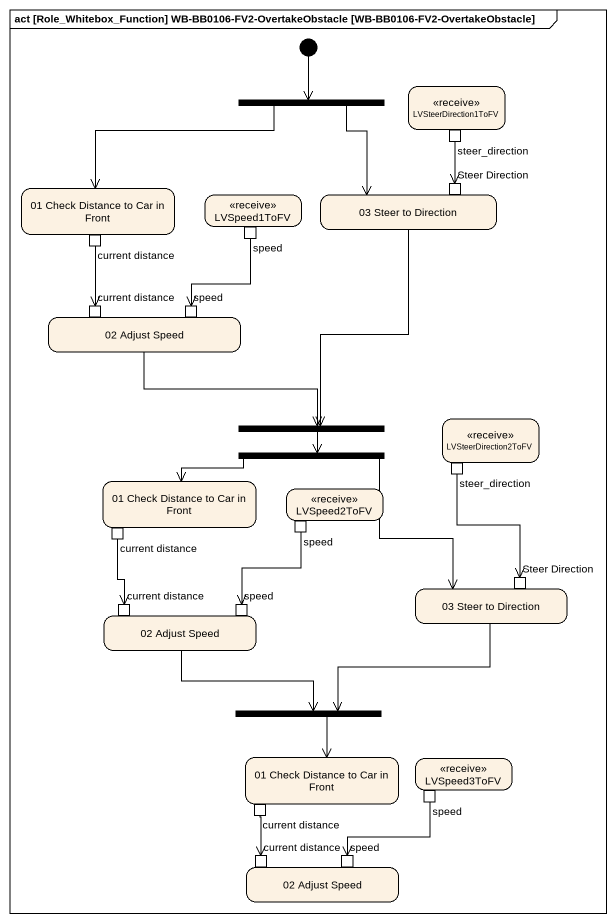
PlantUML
@startuml
mainframe act [Role_Whitebox_Function] WB-BB0106-FV2-OvertakeObstacle [WB-BB0106-FV2-OvertakeObstacle]
hide empty description
state fork1 <<fork>>
state LVSteerDirection1ToFV <<receive>> {
  state steer_direction <<outputPin>>
}
state "01 Check Distance to Car in Front" as s01_Check_Distance_to_Car_in {
  state "current distance" as current_distance <<outputPin>>
}
state LVSpeed1ToFV <<receive>> {
  state speed <<outputPin>>
}
state "03 Steer to Direction" as s03_Steer_to_Direction {
  state "Steer Direction" as Steer_Direction <<inputPin>>
}
state "02 Adjust Speed" as s02_Adjust_Speed {
  state "current distance" as current_distance_2 <<inputPin>>
  state "speed" as speed_2 <<inputPin>>
}
state fork2 <<join>>
state LVSteerDirection2ToFV <<receive>> {
  state "steer_direction" as steer_direction_2 <<outputPin>>
}
state "01 Check Distance to Car in Front" as s01_Check_Distance_to_Car_in_2 {
  state "current distance" as current_distance_3 <<outputPin>>
}
state fork3 <<fork>>
state LVSpeed2ToFV <<receive>> {
  state "speed" as speed_3 <<outputPin>>
}
state "02 Adjust Speed" as s02_Adjust_Speed_2 {
  state "current distance" as current_distance_4 <<inputPin>>
  state "speed" as speed_4 <<inputPin>>
}
state "03 Steer to Direction" as s03_Steer_to_Direction_2 {
  state "Steer Direction" as Steer_Direction_2 <<inputPin>>
}
state fork4 <<join>>
state "01 Check Distance to Car in Front" as s01_Check_Distance_to_Car_in_3 {
  state "current distance" as current_distance_5 <<outputPin>>
}
state LVSpeed3ToFV <<receive>> {
  state "speed" as speed_5 <<outputPin>>
}
state "02 Adjust Speed" as s02_Adjust_Speed_3 {
  state "current distance" as current_distance_6 <<inputPin>>
  state "speed" as speed_6 <<inputPin>>
}
[*] --> fork1
fork1 -left-> s01_Check_Distance_to_Car_in
fork1 --> s03_Steer_to_Direction
steer_direction --> Steer_Direction
speed --> speed_2
s03_Steer_to_Direction --> fork2
current_distance --> current_distance_2
s02_Adjust_Speed -right-> fork2
fork2 --> fork3
fork3 -left-> s01_Check_Distance_to_Car_in_2
fork3 --> s03_Steer_to_Direction_2
steer_direction_2 --> Steer_Direction_2
current_distance_3 --> current_distance_4
speed_3 --> speed_4
s02_Adjust_Speed_2 --> fork4
s03_Steer_to_Direction_2 -left-> fork4
fork4 --> s01_Check_Distance_to_Car_in_3
speed_5 --> speed_6
current_distance_5 --> current_distance_6
@enduml
